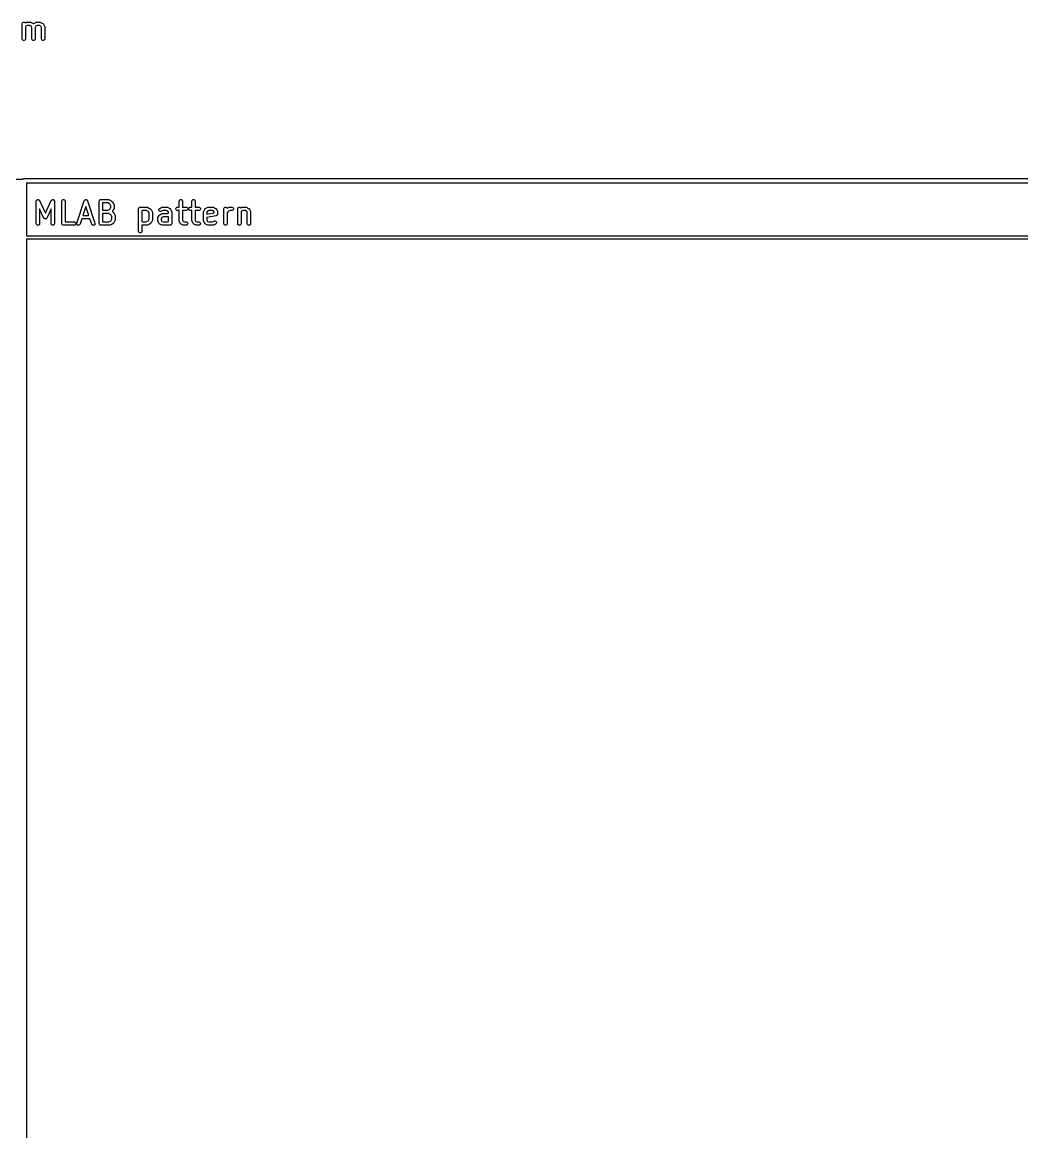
# Model space of a CAD drawing. Extents: x -1.87 to 5.38, y -0.7 to 4.07.
# Drawn here: x -0.004 to 1.754, y 1.706 to 3.659 of the extents above; entities that cross this region are included whole.
import ezdxf

# ---------------------------------------------------------------- set-up
doc = ezdxf.new("R2010")
doc.units = 0
doc.header["$MEASUREMENT"] = 0
doc.layers.add('BLACK', color=7, linetype='CONTINUOUS')

msp = doc.modelspace()

# ---------------------------------------------------------------- linework, layer by layer
at = {"layer": 'BLACK', "linetype": 'CONTINUOUS'}
for p, q in [((-0.0039, 3.6568), (-0.0034, 3.6578)), ((-0.0039, 3.6562), (-0.0039, 3.6568)), ((-0.0039, 3.6299), (-0.0039, 3.6562)), ((-0.0034, 3.6578), (-0.0026, 3.6586)), ((-0.0026, 3.6586), (-0.0015, 3.6591)), ((-0.0015, 3.6591), (-0.0004, 3.6591)), ((-0.0004, 3.6591), (0.0007, 3.6586)), ((0.0007, 3.6586), (0.0014, 3.6579)), ((0.0014, 3.6579), (0.0033, 3.6588)), ((0.0053, 3.6532), (0.0027, 3.6519)), ((0.0033, 3.6588), (0.0039, 3.659)), ((0.0039, 3.659), (0.004, 3.659)), ((0.004, 3.659), (0.0041, 3.6591)), ((0.0041, 3.6591), (0.0047, 3.6591)), ((0.0047, 3.6591), (0.0103, 3.6591)), ((0.0096, 3.6532), (0.0053, 3.6532)), ((0.0118, 3.6521), (0.0096, 3.6532)), ((0.0103, 3.6591), (0.0109, 3.6591)), ((0.0109, 3.6591), (0.0109, 3.659)), ((0.0109, 3.659), (0.0111, 3.659)), ((0.0111, 3.659), (0.0116, 3.6588)), ((0.0116, 3.6588), (0.0153, 3.6569)), ((0.0129, 3.6499), (0.0118, 3.6521)), ((0.0153, 3.6569), (0.0154, 3.6569)), ((0.0154, 3.6569), (0.0155, 3.6569)), ((0.0155, 3.6569), (0.0155, 3.6568)), ((0.0155, 3.6568), (0.0158, 3.6566)), ((0.0158, 3.6566), (0.0159, 3.6566)), ((0.0159, 3.6566), (0.016, 3.6566)), ((0.016, 3.6566), (0.0163, 3.6568)), ((0.0163, 3.6568), (0.0163, 3.6569)), ((0.0163, 3.6569), (0.0164, 3.6569)), ((0.0164, 3.6569), (0.0165, 3.6569)), ((0.0165, 3.6569), (0.0202, 3.6588)), ((0.02, 3.6521), (0.0189, 3.6499)), ((0.0222, 3.6532), (0.02, 3.6521)), ((0.0202, 3.6588), (0.0207, 3.659)), ((0.0207, 3.659), (0.0209, 3.659)), ((0.0209, 3.659), (0.0209, 3.6591)), ((0.0209, 3.6591), (0.0215, 3.6591)), ((0.0215, 3.6591), (0.0271, 3.6591)), ((0.0265, 3.6532), (0.0222, 3.6532)), ((0.0287, 3.6521), (0.0265, 3.6532)), ((0.0271, 3.6591), (0.0277, 3.6591)), ((0.0277, 3.6591), (0.0278, 3.659)), ((0.0278, 3.659), (0.0279, 3.659)), ((0.0279, 3.659), (0.0285, 3.6588)), ((0.0285, 3.6588), (0.0322, 3.6569)), ((0.0298, 3.6499), (0.0287, 3.6521)), ((0.0322, 3.6569), (0.0323, 3.6569)), ((0.0323, 3.6569), (0.0324, 3.6569)), ((0.0324, 3.6569), (0.0324, 3.6568)), ((0.0324, 3.6568), (0.0327, 3.6566)), ((0.0327, 3.6566), (0.033, 3.6564)), ((0.033, 3.6564), (0.0332, 3.6561)), ((0.0332, 3.6561), (0.0334, 3.6558)), ((0.0334, 3.6558), (0.0335, 3.6558)), ((0.0335, 3.6558), (0.0335, 3.6557)), ((0.0335, 3.6557), (0.0335, 3.6556)), ((0.0335, 3.6556), (0.0354, 3.6519)), ((0.0027, 3.6519), (0.002, 3.6512)), ((0.002, 3.6512), (0.002, 3.6299)), ((0.0129, 3.6299), (0.0129, 3.6499)), ((0.0189, 3.6499), (0.0189, 3.6299)), ((0.0298, 3.6299), (0.0298, 3.6499)), ((0.0354, 3.6519), (0.0356, 3.6513)), ((0.0356, 3.6513), (0.0356, 3.6512)), ((0.0356, 3.6512), (0.0357, 3.6511)), ((0.0357, 3.6511), (0.0357, 3.6506)), ((0.0357, 3.6506), (0.0357, 3.6299)), ((-0.0039, 3.6294), (-0.0039, 3.6299)), ((-0.0034, 3.6283), (-0.0039, 3.6294)), ((-0.0026, 3.6275), (-0.0034, 3.6283)), ((-0.0015, 3.627), (-0.0026, 3.6275)), ((-0.0004, 3.627), (-0.0015, 3.627)), ((0.0007, 3.6275), (-0.0004, 3.627)), ((0.0015, 3.6283), (0.0007, 3.6275)), ((0.0019, 3.6294), (0.0015, 3.6283)), ((0.002, 3.6299), (0.0019, 3.6294)), ((0.013, 3.6294), (0.0129, 3.6299)), ((0.0134, 3.6283), (0.013, 3.6294)), ((0.0143, 3.6275), (0.0134, 3.6283)), ((0.0153, 3.627), (0.0143, 3.6275)), ((0.0165, 3.627), (0.0153, 3.627)), ((0.0175, 3.6275), (0.0165, 3.627)), ((0.0184, 3.6283), (0.0175, 3.6275)), ((0.0188, 3.6294), (0.0184, 3.6283)), ((0.0189, 3.6299), (0.0188, 3.6294)), ((0.0299, 3.6294), (0.0298, 3.6299)), ((0.0303, 3.6283), (0.0299, 3.6294)), ((0.0311, 3.6275), (0.0303, 3.6283)), ((0.0322, 3.627), (0.0311, 3.6275)), ((0.0333, 3.627), (0.0322, 3.627)), ((0.0344, 3.6275), (0.0333, 3.627)), ((0.0352, 3.6283), (0.0344, 3.6275)), ((0.0357, 3.6294), (0.0352, 3.6283)), ((0.0357, 3.6299), (0.0357, 3.6294)), ((-0.3774, 3.3829), (-0.0025, 3.3829)), ((-0.0025, 3.3829), (-0.0022, 3.3832)), ((-0.0022, 3.3832), (-0.0008, 3.3838)), ((-0.0008, 3.3838), (0, 3.3839)), ((0, 3.3839), (5.3603, 3.3839)), ((0.0039, 3.376), (0.0039, 3.2829)), ((5.3564, 3.376), (0.0039, 3.376)), ((0.0208, 3.3445), (0.021, 3.345)), ((0.0208, 3.3444), (0.0208, 3.3445)), ((0.0208, 3.3443), (0.0208, 3.3444)), ((0.0208, 3.3444), (0.0208, 3.3444)), ((0.0208, 3.3439), (0.0208, 3.3443)), ((0.0208, 3.3045), (0.0208, 3.3439)), ((0.021, 3.345), (0.0212, 3.3454)), ((0.0212, 3.3454), (0.0213, 3.3455)), ((0.0213, 3.3455), (0.0216, 3.3459)), ((0.0213, 3.3455), (0.0213, 3.3455)), ((0.0216, 3.3459), (0.022, 3.3463)), ((0.022, 3.3463), (0.0221, 3.3464)), ((0.022, 3.3463), (0.022, 3.3463)), ((0.0221, 3.3464), (0.0226, 3.3466)), ((0.0226, 3.3466), (0.023, 3.3468)), ((0.023, 3.3468), (0.0231, 3.3468)), ((0.0231, 3.3468), (0.0232, 3.3468)), ((0.0232, 3.3468), (0.0237, 3.3468)), ((0.0237, 3.3468), (0.0242, 3.3468)), ((0.0242, 3.3468), (0.0242, 3.3468)), ((0.0242, 3.3468), (0.0243, 3.3468)), ((0.0243, 3.3468), (0.0248, 3.3466)), ((0.0248, 3.3466), (0.0253, 3.3464)), ((0.0253, 3.3464), (0.0253, 3.3464)), ((0.0253, 3.3464), (0.0254, 3.3464)), ((0.0254, 3.3464), (0.0257, 3.346)), ((0.0257, 3.346), (0.0261, 3.3457)), ((0.0261, 3.3457), (0.0262, 3.3456)), ((0.0262, 3.3456), (0.0262, 3.3455)), ((0.0262, 3.3455), (0.0262, 3.3455)), ((0.0262, 3.3455), (0.0264, 3.3452)), ((0.0264, 3.3452), (0.0369, 3.3228)), ((0.0369, 3.3228), (0.0473, 3.3452)), ((0.0473, 3.3452), (0.0475, 3.3455)), ((0.0475, 3.3455), (0.0476, 3.3456)), ((0.0475, 3.3455), (0.0475, 3.3455)), ((0.0476, 3.3457), (0.048, 3.346)), ((0.0476, 3.3456), (0.0476, 3.3457)), ((0.048, 3.346), (0.0483, 3.3464)), ((0.0483, 3.3464), (0.0484, 3.3464)), ((0.0484, 3.3464), (0.0489, 3.3466)), ((0.0484, 3.3464), (0.0484, 3.3464)), ((0.0489, 3.3466), (0.0494, 3.3468)), ((0.0494, 3.3468), (0.0495, 3.3468)), ((0.0495, 3.3468), (0.0495, 3.3468)), ((0.0495, 3.3468), (0.05, 3.3468)), ((0.05, 3.3468), (0.0506, 3.3468)), ((0.0506, 3.3468), (0.0506, 3.3468)), ((0.0506, 3.3468), (0.0507, 3.3468)), ((0.0507, 3.3468), (0.0511, 3.3466)), ((0.0511, 3.3466), (0.0516, 3.3464)), ((0.0516, 3.3464), (0.0517, 3.3463)), ((0.0517, 3.3463), (0.0517, 3.3463)), ((0.0517, 3.3463), (0.0521, 3.3459)), ((0.0521, 3.3459), (0.0524, 3.3455)), ((0.0524, 3.3455), (0.0525, 3.3455)), ((0.0525, 3.3455), (0.0525, 3.3454)), ((0.0525, 3.3454), (0.0527, 3.345)), ((0.0527, 3.345), (0.0529, 3.3445)), ((0.0529, 3.3445), (0.0529, 3.3444)), ((0.0529, 3.3444), (0.0529, 3.3444)), ((0.0529, 3.3444), (0.0529, 3.3443)), ((0.0529, 3.3443), (0.0529, 3.3439)), ((0.0529, 3.3439), (0.0529, 3.3045)), ((0.0658, 3.3445), (0.0663, 3.3455)), ((0.0658, 3.3439), (0.0658, 3.3445)), ((0.0658, 3.3045), (0.0658, 3.3439)), ((0.0663, 3.3455), (0.0671, 3.3464)), ((0.0671, 3.3464), (0.0681, 3.3468)), ((0.0681, 3.3468), (0.0693, 3.3468)), ((0.0693, 3.3468), (0.0704, 3.3464)), ((0.0704, 3.3464), (0.0712, 3.3455)), ((0.0712, 3.3455), (0.0716, 3.3445)), ((0.0716, 3.3445), (0.0717, 3.3439)), ((0.0717, 3.3439), (0.0717, 3.3075)), ((0.0922, 3.3055), (0.1053, 3.3448)), ((0.1053, 3.3448), (0.1055, 3.3454)), ((0.1055, 3.3454), (0.1057, 3.3455)), ((0.1057, 3.3455), (0.1058, 3.3457)), ((0.1058, 3.3457), (0.106, 3.346)), ((0.106, 3.346), (0.1063, 3.3462)), ((0.1063, 3.3462), (0.1065, 3.3463)), ((0.1065, 3.3463), (0.1066, 3.3465)), ((0.1066, 3.3465), (0.107, 3.3466)), ((0.107, 3.3466), (0.1073, 3.3468)), ((0.1073, 3.3468), (0.1075, 3.3468)), ((0.1075, 3.3468), (0.1077, 3.3468)), ((0.1077, 3.3468), (0.1081, 3.3468)), ((0.1081, 3.3468), (0.1085, 3.3468)), ((0.1085, 3.3468), (0.1087, 3.3468)), ((0.1087, 3.3468), (0.1089, 3.3468)), ((0.1089, 3.3468), (0.1092, 3.3466)), ((0.1092, 3.3466), (0.1096, 3.3465)), ((0.1096, 3.3465), (0.1097, 3.3463)), ((0.1097, 3.3463), (0.1099, 3.3462)), ((0.1099, 3.3462), (0.1101, 3.346)), ((0.1101, 3.346), (0.1104, 3.3457)), ((0.1104, 3.3457), (0.1105, 3.3455)), ((0.1105, 3.3455), (0.1107, 3.3454)), ((0.1107, 3.3454), (0.1109, 3.3448)), ((0.1109, 3.3448), (0.124, 3.3055)), ((0.1314, 3.3445), (0.1319, 3.3455)), ((0.1314, 3.3439), (0.1314, 3.3445)), ((0.1314, 3.3045), (0.1314, 3.3439)), ((0.1319, 3.3455), (0.1327, 3.3464)), ((0.1327, 3.3464), (0.1338, 3.3468)), ((0.1338, 3.3468), (0.1343, 3.3469)), ((0.1343, 3.3469), (0.1475, 3.3469)), ((0.1468, 3.341), (0.1373, 3.341)), ((0.1373, 3.341), (0.1373, 3.3281)), ((0.1495, 3.3396), (0.1468, 3.341)), ((0.1475, 3.3469), (0.148, 3.3468)), ((0.148, 3.3468), (0.1481, 3.3468)), ((0.1481, 3.3468), (0.1482, 3.3468)), ((0.1482, 3.3468), (0.1488, 3.3465)), ((0.1488, 3.3465), (0.1525, 3.3447)), ((0.1507, 3.3384), (0.1495, 3.3396)), ((0.1525, 3.3447), (0.1528, 3.3445)), ((0.1528, 3.3445), (0.1529, 3.3445)), ((0.1529, 3.3445), (0.1529, 3.3444)), ((0.1529, 3.3444), (0.153, 3.3444)), ((0.153, 3.3444), (0.1531, 3.3443)), ((0.1531, 3.3443), (0.1533, 3.3441)), ((0.1533, 3.3441), (0.1552, 3.3422)), ((0.1552, 3.3422), (0.1554, 3.342)), ((0.1554, 3.342), (0.1554, 3.342)), ((0.1554, 3.342), (0.1555, 3.3419)), ((0.1555, 3.3419), (0.1555, 3.3418)), ((0.1555, 3.3418), (0.1556, 3.3417)), ((0.1556, 3.3417), (0.1557, 3.3415)), ((0.1557, 3.3415), (0.1576, 3.3377)), ((0.272, 3.3439), (0.2721, 3.3445)), ((0.272, 3.3337), (0.272, 3.3439)), ((0.2721, 3.3445), (0.2725, 3.3455)), ((0.2725, 3.3455), (0.2733, 3.3464)), ((0.2733, 3.3464), (0.2744, 3.3468)), ((0.2744, 3.3468), (0.2755, 3.3468)), ((0.2755, 3.3468), (0.2766, 3.3464)), ((0.2766, 3.3464), (0.2774, 3.3455)), ((0.2774, 3.3455), (0.2778, 3.3445)), ((0.2778, 3.3445), (0.2779, 3.3439)), ((0.2779, 3.3439), (0.2779, 3.3337)), ((0.2945, 3.3439), (0.2946, 3.3445)), ((0.2945, 3.3337), (0.2945, 3.3439)), ((0.2946, 3.3445), (0.295, 3.3455)), ((0.295, 3.3455), (0.2958, 3.3464)), ((0.2958, 3.3464), (0.2969, 3.3468)), ((0.2969, 3.3468), (0.298, 3.3468)), ((0.298, 3.3468), (0.2991, 3.3464)), ((0.2991, 3.3464), (0.2999, 3.3455)), ((0.2999, 3.3455), (0.3003, 3.3445)), ((0.3003, 3.3445), (0.3004, 3.3439)), ((0.3004, 3.3439), (0.3004, 3.3337)), ((0.0342, 3.3145), (0.0267, 3.3306)), ((0.0267, 3.3306), (0.0267, 3.3045)), ((0.047, 3.3306), (0.0395, 3.3145)), ((0.047, 3.3045), (0.047, 3.3306)), ((0.1081, 3.3346), (0.1028, 3.3187)), ((0.1134, 3.3187), (0.1081, 3.3346)), ((0.1373, 3.3281), (0.1468, 3.3281)), ((0.147, 3.3222), (0.1373, 3.3222)), ((0.1373, 3.3222), (0.1373, 3.3075)), ((0.1468, 3.3281), (0.1495, 3.3295)), ((0.1515, 3.3207), (0.147, 3.3222)), ((0.1495, 3.3295), (0.1507, 3.3307)), ((0.152, 3.3357), (0.1507, 3.3384)), ((0.1507, 3.3307), (0.152, 3.3334)), ((0.1525, 3.3197), (0.1515, 3.3207)), ((0.152, 3.3334), (0.152, 3.3357)), ((0.1552, 3.3268), (0.1543, 3.326)), ((0.1543, 3.326), (0.1546, 3.3258)), ((0.1546, 3.3258), (0.1546, 3.3258)), ((0.1546, 3.3258), (0.1547, 3.3257)), ((0.1547, 3.3257), (0.1552, 3.3254)), ((0.1554, 3.327), (0.1552, 3.3268)), ((0.1552, 3.3254), (0.1571, 3.3235)), ((0.1555, 3.3272), (0.1554, 3.3271)), ((0.1554, 3.3271), (0.1554, 3.327)), ((0.1556, 3.3273), (0.1555, 3.3273)), ((0.1555, 3.3273), (0.1555, 3.3272)), ((0.1557, 3.3276), (0.1556, 3.3273)), ((0.1576, 3.3313), (0.1557, 3.3276)), ((0.1571, 3.3235), (0.1572, 3.3233)), ((0.1572, 3.3233), (0.1573, 3.3232)), ((0.1573, 3.3232), (0.1574, 3.3231)), ((0.1574, 3.3231), (0.1574, 3.323)), ((0.1574, 3.323), (0.1574, 3.323)), ((0.1574, 3.323), (0.1576, 3.3227)), ((0.1576, 3.3377), (0.1578, 3.3372)), ((0.1578, 3.3319), (0.1576, 3.3313)), ((0.1576, 3.3227), (0.1595, 3.319)), ((0.1578, 3.3372), (0.1578, 3.3371)), ((0.1578, 3.3371), (0.1579, 3.337)), ((0.1579, 3.3321), (0.1578, 3.332)), ((0.1578, 3.332), (0.1578, 3.3319)), ((0.1579, 3.337), (0.1579, 3.3364)), ((0.1579, 3.3364), (0.1579, 3.3327)), ((0.1579, 3.3327), (0.1579, 3.3321)), ((0.2008, 3.3314), (0.2013, 3.3324)), ((0.2008, 3.3308), (0.2008, 3.3314)), ((0.2008, 3.2914), (0.2008, 3.3308)), ((0.2013, 3.3324), (0.2021, 3.3332)), ((0.2021, 3.3332), (0.2031, 3.3337)), ((0.2031, 3.3337), (0.2043, 3.3337)), ((0.2043, 3.3337), (0.2053, 3.3332)), ((0.2053, 3.3332), (0.2055, 3.3331)), ((0.2055, 3.3331), (0.2061, 3.3334)), ((0.2061, 3.3334), (0.2067, 3.3336)), ((0.2067, 3.3336), (0.2068, 3.3336)), ((0.2082, 3.3278), (0.2067, 3.3271)), ((0.2067, 3.3271), (0.2067, 3.3082)), ((0.2068, 3.3336), (0.2069, 3.3337)), ((0.2069, 3.3337), (0.2075, 3.3337)), ((0.2075, 3.3337), (0.215, 3.3337)), ((0.2143, 3.3278), (0.2082, 3.3278)), ((0.217, 3.3265), (0.2143, 3.3278)), ((0.215, 3.3337), (0.2155, 3.3337)), ((0.2155, 3.3337), (0.2156, 3.3336)), ((0.2156, 3.3336), (0.2157, 3.3336)), ((0.2157, 3.3336), (0.2163, 3.3334)), ((0.2163, 3.3334), (0.22, 3.3315)), ((0.2182, 3.3253), (0.217, 3.3265)), ((0.2195, 3.3226), (0.2182, 3.3253)), ((0.2195, 3.3127), (0.2195, 3.3226)), ((0.22, 3.3315), (0.2203, 3.3314)), ((0.2203, 3.3314), (0.2203, 3.3314)), ((0.2203, 3.3314), (0.2204, 3.3313)), ((0.2204, 3.3313), (0.2205, 3.3312)), ((0.2205, 3.3312), (0.2206, 3.3312)), ((0.2206, 3.3312), (0.2208, 3.331)), ((0.2208, 3.331), (0.2227, 3.3291)), ((0.2227, 3.3291), (0.2229, 3.3289)), ((0.2229, 3.3289), (0.2229, 3.3288)), ((0.2229, 3.3288), (0.223, 3.3288)), ((0.223, 3.3288), (0.223, 3.3287)), ((0.223, 3.3287), (0.2231, 3.3286)), ((0.2231, 3.3286), (0.2232, 3.3284)), ((0.2232, 3.3284), (0.2251, 3.3246)), ((0.2251, 3.3246), (0.2253, 3.3241)), ((0.2253, 3.3241), (0.2253, 3.324)), ((0.2253, 3.324), (0.2254, 3.3239)), ((0.2254, 3.3239), (0.2254, 3.3233)), ((0.2254, 3.3233), (0.2254, 3.312)), ((0.2364, 3.3293), (0.2368, 3.3304)), ((0.2365, 3.3281), (0.2364, 3.3293)), ((0.237, 3.3271), (0.2365, 3.3281)), ((0.2368, 3.3304), (0.2375, 3.3312)), ((0.2379, 3.3263), (0.237, 3.3271)), ((0.2373, 3.3197), (0.2375, 3.32)), ((0.2375, 3.3312), (0.238, 3.3315)), ((0.2375, 3.32), (0.2378, 3.3202)), ((0.2378, 3.3202), (0.2379, 3.3202)), ((0.239, 3.326), (0.2379, 3.3263)), ((0.2379, 3.3202), (0.238, 3.3203)), ((0.2379, 3.3202), (0.2379, 3.3202)), ((0.238, 3.3315), (0.2418, 3.3334)), ((0.238, 3.3203), (0.2418, 3.3222)), ((0.2401, 3.3261), (0.239, 3.326)), ((0.2407, 3.3263), (0.2401, 3.3261)), ((0.2438, 3.3278), (0.2407, 3.3263)), ((0.2418, 3.3334), (0.2423, 3.3336)), ((0.2418, 3.3222), (0.2423, 3.3224)), ((0.2423, 3.3336), (0.2424, 3.3336)), ((0.2423, 3.3224), (0.2424, 3.3224)), ((0.2424, 3.3336), (0.2425, 3.3337)), ((0.2424, 3.3224), (0.2425, 3.3224)), ((0.2425, 3.3337), (0.2431, 3.3337)), ((0.2425, 3.3224), (0.2431, 3.3225)), ((0.2431, 3.3337), (0.2506, 3.3337)), ((0.2431, 3.3225), (0.2518, 3.3225)), ((0.2499, 3.3278), (0.2438, 3.3278)), ((0.2521, 3.3267), (0.2499, 3.3278)), ((0.2506, 3.3337), (0.2512, 3.3337)), ((0.2512, 3.3337), (0.2513, 3.3336)), ((0.2513, 3.3336), (0.2514, 3.3336)), ((0.2514, 3.3336), (0.2519, 3.3334)), ((0.2518, 3.3225), (0.2532, 3.3232)), ((0.2519, 3.3334), (0.2556, 3.3315)), ((0.2532, 3.3245), (0.2521, 3.3267)), ((0.2532, 3.3232), (0.2532, 3.3245)), ((0.2556, 3.3315), (0.2557, 3.3315)), ((0.2557, 3.3315), (0.2558, 3.3315)), ((0.2558, 3.3315), (0.2558, 3.3314)), ((0.2558, 3.3314), (0.2561, 3.3312)), ((0.2561, 3.3312), (0.2564, 3.331)), ((0.2564, 3.331), (0.2567, 3.3307)), ((0.2567, 3.3307), (0.2568, 3.3304)), ((0.2568, 3.3304), (0.2569, 3.3304)), ((0.2569, 3.3304), (0.2569, 3.3303)), ((0.2569, 3.3303), (0.257, 3.3302)), ((0.257, 3.3302), (0.2588, 3.3265)), ((0.2588, 3.3265), (0.2591, 3.3259)), ((0.2591, 3.3259), (0.2591, 3.3258)), ((0.2591, 3.3258), (0.2591, 3.3257)), ((0.2591, 3.3257), (0.2592, 3.3252)), ((0.2592, 3.3252), (0.2592, 3.3045)), ((0.2664, 3.3314), (0.2669, 3.3324)), ((0.2664, 3.3302), (0.2664, 3.3314)), ((0.2669, 3.3291), (0.2664, 3.3302)), ((0.2669, 3.3324), (0.2677, 3.3332)), ((0.2677, 3.3283), (0.2669, 3.3291)), ((0.2677, 3.3332), (0.2687, 3.3337)), ((0.2687, 3.3279), (0.2677, 3.3283)), ((0.2687, 3.3337), (0.2693, 3.3337)), ((0.2693, 3.3278), (0.2687, 3.3279)), ((0.2693, 3.3337), (0.272, 3.3337)), ((0.272, 3.3278), (0.2693, 3.3278)), ((0.272, 3.3102), (0.272, 3.3278)), ((0.2779, 3.3337), (0.2843, 3.3337)), ((0.2843, 3.3278), (0.2779, 3.3278)), ((0.2779, 3.3278), (0.2779, 3.3109)), ((0.2843, 3.3337), (0.2849, 3.3337)), ((0.2849, 3.3279), (0.2843, 3.3278)), ((0.2849, 3.3337), (0.286, 3.3332)), ((0.286, 3.3283), (0.2849, 3.3279)), ((0.286, 3.3332), (0.2868, 3.3324)), ((0.2868, 3.3291), (0.286, 3.3283)), ((0.2868, 3.3324), (0.2872, 3.3314)), ((0.2872, 3.3302), (0.2868, 3.3291)), ((0.2872, 3.3314), (0.2872, 3.3302)), ((0.2889, 3.3314), (0.2894, 3.3324)), ((0.2889, 3.3302), (0.2889, 3.3314)), ((0.2894, 3.3291), (0.2889, 3.3302)), ((0.2894, 3.3324), (0.2902, 3.3332)), ((0.2902, 3.3283), (0.2894, 3.3291)), ((0.2902, 3.3332), (0.2912, 3.3337)), ((0.2912, 3.3279), (0.2902, 3.3283)), ((0.2912, 3.3337), (0.2918, 3.3337)), ((0.2918, 3.3278), (0.2912, 3.3279)), ((0.2918, 3.3337), (0.2945, 3.3337)), ((0.2945, 3.3278), (0.2918, 3.3278)), ((0.2945, 3.3102), (0.2945, 3.3278)), ((0.3004, 3.3337), (0.3068, 3.3337)), ((0.3068, 3.3278), (0.3004, 3.3278)), ((0.3004, 3.3278), (0.3004, 3.3109)), ((0.3068, 3.3337), (0.3074, 3.3337)), ((0.3074, 3.3279), (0.3068, 3.3278)), ((0.3074, 3.3337), (0.3085, 3.3332)), ((0.3085, 3.3283), (0.3074, 3.3279)), ((0.3085, 3.3332), (0.3093, 3.3324)), ((0.3093, 3.3291), (0.3085, 3.3283)), ((0.3093, 3.3324), (0.3097, 3.3314)), ((0.3097, 3.3302), (0.3093, 3.3291)), ((0.3097, 3.3314), (0.3097, 3.3302)), ((0.3151, 3.3252), (0.3152, 3.3257)), ((0.3151, 3.3102), (0.3151, 3.3252)), ((0.3152, 3.3259), (0.3154, 3.3265)), ((0.3152, 3.3258), (0.3152, 3.3259)), ((0.3152, 3.3257), (0.3152, 3.3258)), ((0.3154, 3.3265), (0.3173, 3.3302)), ((0.3173, 3.3302), (0.3174, 3.3303)), ((0.3174, 3.3304), (0.3176, 3.3307)), ((0.3174, 3.3303), (0.3174, 3.3304)), ((0.3174, 3.3304), (0.3174, 3.3304)), ((0.3176, 3.3307), (0.3179, 3.331)), ((0.3179, 3.331), (0.3181, 3.3312)), ((0.3181, 3.3312), (0.3184, 3.3314)), ((0.3184, 3.3314), (0.3185, 3.3315)), ((0.3185, 3.3315), (0.3185, 3.3315)), ((0.3185, 3.3315), (0.3186, 3.3315)), ((0.3186, 3.3315), (0.3224, 3.3334)), ((0.3221, 3.3267), (0.321, 3.3245)), ((0.321, 3.3245), (0.321, 3.3213)), ((0.321, 3.3213), (0.3339, 3.3238)), ((0.3244, 3.3278), (0.3221, 3.3267)), ((0.3224, 3.3334), (0.3229, 3.3336)), ((0.3229, 3.3336), (0.323, 3.3336)), ((0.323, 3.3336), (0.3231, 3.3337)), ((0.3231, 3.3337), (0.3237, 3.3337)), ((0.3237, 3.3337), (0.3312, 3.3337)), ((0.3305, 3.3278), (0.3244, 3.3278)), ((0.3327, 3.3267), (0.3305, 3.3278)), ((0.3312, 3.3337), (0.3318, 3.3337)), ((0.3318, 3.3337), (0.3319, 3.3336)), ((0.3319, 3.3336), (0.332, 3.3336)), ((0.332, 3.3336), (0.3325, 3.3334)), ((0.3325, 3.3334), (0.3363, 3.3315)), ((0.3339, 3.3245), (0.3327, 3.3267)), ((0.3339, 3.3238), (0.3339, 3.3245)), ((0.3363, 3.3315), (0.3364, 3.3315)), ((0.3364, 3.3315), (0.3364, 3.3315)), ((0.3364, 3.3315), (0.3365, 3.3314)), ((0.3365, 3.3314), (0.3368, 3.3312)), ((0.3368, 3.3312), (0.337, 3.331)), ((0.337, 3.331), (0.3373, 3.3307)), ((0.3373, 3.3307), (0.3375, 3.3304)), ((0.3375, 3.3304), (0.3375, 3.3304)), ((0.3375, 3.3304), (0.3375, 3.3303)), ((0.3375, 3.3303), (0.3376, 3.3302)), ((0.3376, 3.3302), (0.3395, 3.3265)), ((0.3394, 3.32), (0.3393, 3.3198)), ((0.3395, 3.3203), (0.3394, 3.32)), ((0.3395, 3.3265), (0.3397, 3.3259)), ((0.3396, 3.3206), (0.3395, 3.3203)), ((0.3397, 3.3208), (0.3396, 3.3206)), ((0.3397, 3.3259), (0.3397, 3.3258)), ((0.3397, 3.3258), (0.3397, 3.3257)), ((0.3397, 3.3257), (0.3398, 3.3252)), ((0.3398, 3.3214), (0.3397, 3.3208)), ((0.3398, 3.3252), (0.3398, 3.3214)), ((0.3507, 3.3308), (0.3508, 3.3314)), ((0.3507, 3.3045), (0.3507, 3.3308)), ((0.3508, 3.3314), (0.3512, 3.3324)), ((0.3512, 3.3324), (0.352, 3.3332)), ((0.352, 3.3332), (0.3531, 3.3337)), ((0.3531, 3.3337), (0.3543, 3.3337)), ((0.3543, 3.3337), (0.3553, 3.3332)), ((0.3553, 3.3332), (0.3561, 3.3324)), ((0.3561, 3.3324), (0.3564, 3.3317)), ((0.3564, 3.3317), (0.3599, 3.3334)), ((0.358, 3.3253), (0.3566, 3.3226)), ((0.3566, 3.3226), (0.3566, 3.3045)), ((0.3592, 3.3265), (0.358, 3.3253)), ((0.3619, 3.3278), (0.3592, 3.3265)), ((0.3599, 3.3334), (0.3604, 3.3336)), ((0.3604, 3.3336), (0.3605, 3.3336)), ((0.3605, 3.3336), (0.3606, 3.3337)), ((0.3606, 3.3337), (0.3612, 3.3337)), ((0.3612, 3.3337), (0.3649, 3.3337)), ((0.3649, 3.3278), (0.3619, 3.3278)), ((0.3649, 3.3337), (0.3655, 3.3337)), ((0.3655, 3.3279), (0.3649, 3.3278)), ((0.3655, 3.3337), (0.3666, 3.3332)), ((0.3666, 3.3283), (0.3655, 3.3279)), ((0.3666, 3.3332), (0.3674, 3.3324)), ((0.3674, 3.3291), (0.3666, 3.3283)), ((0.3674, 3.3324), (0.3678, 3.3314)), ((0.3678, 3.3302), (0.3674, 3.3291)), ((0.3678, 3.3314), (0.3678, 3.3302)), ((0.3751, 3.3308), (0.3752, 3.3314)), ((0.3751, 3.3045), (0.3751, 3.3308)), ((0.3752, 3.3314), (0.3756, 3.3324)), ((0.3756, 3.3324), (0.3764, 3.3332)), ((0.3764, 3.3332), (0.3775, 3.3337)), ((0.3775, 3.3337), (0.3786, 3.3337)), ((0.3786, 3.3337), (0.3797, 3.3332)), ((0.3797, 3.3332), (0.3805, 3.3325)), ((0.3805, 3.3325), (0.3824, 3.3334)), ((0.3817, 3.3265), (0.381, 3.3258)), ((0.381, 3.3258), (0.381, 3.3045)), ((0.3844, 3.3278), (0.3817, 3.3265)), ((0.3824, 3.3334), (0.3829, 3.3336)), ((0.3829, 3.3336), (0.383, 3.3336)), ((0.383, 3.3336), (0.3831, 3.3337)), ((0.3831, 3.3337), (0.3837, 3.3337)), ((0.3837, 3.3337), (0.3893, 3.3337)), ((0.3886, 3.3278), (0.3844, 3.3278)), ((0.3909, 3.3267), (0.3886, 3.3278)), ((0.3893, 3.3337), (0.3899, 3.3337)), ((0.3899, 3.3337), (0.39, 3.3336)), ((0.39, 3.3336), (0.3901, 3.3336)), ((0.3901, 3.3336), (0.3906, 3.3334)), ((0.3906, 3.3334), (0.3944, 3.3315)), ((0.392, 3.3245), (0.3909, 3.3267)), ((0.392, 3.3045), (0.392, 3.3245)), ((0.3944, 3.3315), (0.3945, 3.3315)), ((0.3945, 3.3315), (0.3945, 3.3315)), ((0.3945, 3.3315), (0.3946, 3.3314)), ((0.3946, 3.3314), (0.3949, 3.3312)), ((0.3949, 3.3312), (0.3951, 3.331)), ((0.3951, 3.331), (0.3954, 3.3307)), ((0.3954, 3.3307), (0.3956, 3.3304)), ((0.3956, 3.3304), (0.3956, 3.3304)), ((0.3956, 3.3304), (0.3956, 3.3303)), ((0.3956, 3.3303), (0.3957, 3.3302)), ((0.3957, 3.3302), (0.3976, 3.3265)), ((0.3976, 3.3265), (0.3978, 3.3259)), ((0.3978, 3.3259), (0.3978, 3.3258)), ((0.3978, 3.3258), (0.3978, 3.3257)), ((0.3978, 3.3257), (0.3979, 3.3252)), ((0.3979, 3.3252), (0.3979, 3.3045)), ((0.0208, 3.304), (0.0208, 3.3045)), ((0.0213, 3.3029), (0.0208, 3.304)), ((0.0221, 3.3021), (0.0213, 3.3029)), ((0.0232, 3.3016), (0.0221, 3.3021)), ((0.0243, 3.3016), (0.0232, 3.3016)), ((0.0254, 3.3021), (0.0243, 3.3016)), ((0.0262, 3.3029), (0.0254, 3.3021)), ((0.0266, 3.304), (0.0262, 3.3029)), ((0.0267, 3.3045), (0.0266, 3.304)), ((0.0343, 3.3143), (0.0342, 3.3145)), ((0.0344, 3.3142), (0.0343, 3.3143)), ((0.0343, 3.3143), (0.0343, 3.3143)), ((0.0345, 3.314), (0.0344, 3.3142)), ((0.0348, 3.3137), (0.0345, 3.314)), ((0.0351, 3.3134), (0.0348, 3.3137)), ((0.0352, 3.3133), (0.0351, 3.3134)), ((0.0353, 3.3133), (0.0352, 3.3133)), ((0.0357, 3.3131), (0.0353, 3.3133)), ((0.0362, 3.3129), (0.0357, 3.3131)), ((0.0363, 3.3129), (0.0362, 3.3129)), ((0.0364, 3.3129), (0.0363, 3.3129)), ((0.0369, 3.3129), (0.0364, 3.3129)), ((0.0373, 3.3129), (0.0369, 3.3129)), ((0.0374, 3.3129), (0.0373, 3.3129)), ((0.0376, 3.3129), (0.0374, 3.3129)), ((0.038, 3.3131), (0.0376, 3.3129)), ((0.0384, 3.3133), (0.038, 3.3131)), ((0.0385, 3.3133), (0.0384, 3.3133)), ((0.0386, 3.3134), (0.0385, 3.3133)), ((0.0389, 3.3137), (0.0386, 3.3134)), ((0.0392, 3.314), (0.0389, 3.3137)), ((0.0393, 3.3142), (0.0392, 3.314)), ((0.0394, 3.3143), (0.0393, 3.3142)), ((0.0395, 3.3145), (0.0394, 3.3143)), ((0.0394, 3.3143), (0.0394, 3.3143)), ((0.0471, 3.304), (0.047, 3.3045)), ((0.0475, 3.3029), (0.0471, 3.304)), ((0.0483, 3.3021), (0.0475, 3.3029)), ((0.0494, 3.3016), (0.0483, 3.3021)), ((0.0506, 3.3016), (0.0494, 3.3016)), ((0.0516, 3.3021), (0.0506, 3.3016)), ((0.0524, 3.3029), (0.0516, 3.3021)), ((0.0529, 3.304), (0.0524, 3.3029)), ((0.0529, 3.3045), (0.0529, 3.304)), ((0.0658, 3.304), (0.0658, 3.3045)), ((0.0663, 3.3029), (0.0658, 3.304)), ((0.0671, 3.3021), (0.0663, 3.3029)), ((0.0681, 3.3016), (0.0671, 3.3021)), ((0.0687, 3.3016), (0.0681, 3.3016)), ((0.0875, 3.3016), (0.0687, 3.3016)), ((0.0717, 3.3075), (0.0875, 3.3075)), ((0.0875, 3.3075), (0.088, 3.3074)), ((0.088, 3.3016), (0.0875, 3.3016)), ((0.088, 3.3074), (0.0891, 3.307)), ((0.0891, 3.3021), (0.088, 3.3016)), ((0.0891, 3.307), (0.0899, 3.3062)), ((0.0899, 3.3029), (0.0891, 3.3021)), ((0.0899, 3.3062), (0.0904, 3.3051)), ((0.0904, 3.304), (0.0899, 3.3029)), ((0.0904, 3.3051), (0.0904, 3.304)), ((0.092, 3.3049), (0.0922, 3.3055)), ((0.0921, 3.3038), (0.092, 3.3049)), ((0.0926, 3.3027), (0.0921, 3.3038)), ((0.0935, 3.302), (0.0926, 3.3027)), ((0.0946, 3.3016), (0.0935, 3.302)), ((0.0958, 3.3017), (0.0946, 3.3016)), ((0.0968, 3.3022), (0.0958, 3.3017)), ((0.0975, 3.3031), (0.0968, 3.3022)), ((0.0978, 3.3036), (0.0975, 3.3031)), ((0.1009, 3.3128), (0.0978, 3.3036)), ((0.1153, 3.3128), (0.1009, 3.3128)), ((0.1028, 3.3187), (0.1134, 3.3187)), ((0.1184, 3.3036), (0.1153, 3.3128)), ((0.1187, 3.3031), (0.1184, 3.3036)), ((0.1194, 3.3022), (0.1187, 3.3031)), ((0.1204, 3.3017), (0.1194, 3.3022)), ((0.1216, 3.3016), (0.1204, 3.3017)), ((0.1227, 3.302), (0.1216, 3.3016)), ((0.1236, 3.3027), (0.1227, 3.302)), ((0.1241, 3.3038), (0.1236, 3.3027)), ((0.124, 3.3055), (0.1241, 3.3049)), ((0.1241, 3.3049), (0.1241, 3.3038)), ((0.1314, 3.304), (0.1314, 3.3045)), ((0.1319, 3.3029), (0.1314, 3.304)), ((0.1327, 3.3021), (0.1319, 3.3029)), ((0.1338, 3.3016), (0.1327, 3.3021)), ((0.1343, 3.3016), (0.1338, 3.3016)), ((0.1493, 3.3016), (0.1343, 3.3016)), ((0.1373, 3.3075), (0.1486, 3.3075)), ((0.1486, 3.3075), (0.1513, 3.3088)), ((0.1499, 3.3016), (0.1493, 3.3016)), ((0.15, 3.3017), (0.1499, 3.3016)), ((0.1501, 3.3017), (0.15, 3.3017)), ((0.1507, 3.3019), (0.1501, 3.3017)), ((0.1544, 3.3038), (0.1507, 3.3019)), ((0.1513, 3.3088), (0.1525, 3.31)), ((0.1539, 3.317), (0.1525, 3.3197)), ((0.1525, 3.31), (0.1539, 3.3127)), ((0.1539, 3.3127), (0.1539, 3.317)), ((0.1547, 3.3039), (0.1544, 3.3038)), ((0.1548, 3.304), (0.1547, 3.304)), ((0.1547, 3.304), (0.1547, 3.3039)), ((0.1549, 3.3041), (0.1548, 3.304)), ((0.155, 3.3041), (0.1549, 3.3041)), ((0.1552, 3.3043), (0.155, 3.3041)), ((0.1571, 3.3062), (0.1552, 3.3043)), ((0.1572, 3.3064), (0.1571, 3.3062)), ((0.1573, 3.3065), (0.1572, 3.3064)), ((0.1574, 3.3066), (0.1573, 3.3065)), ((0.1574, 3.3067), (0.1574, 3.3066)), ((0.1574, 3.3066), (0.1574, 3.3066)), ((0.1576, 3.307), (0.1574, 3.3067)), ((0.1595, 3.3107), (0.1576, 3.307)), ((0.1595, 3.319), (0.1597, 3.3184)), ((0.1597, 3.3113), (0.1595, 3.3107)), ((0.1597, 3.3184), (0.1597, 3.3183)), ((0.1597, 3.3183), (0.1597, 3.3182)), ((0.1597, 3.3182), (0.1598, 3.3177)), ((0.1598, 3.312), (0.1597, 3.3115)), ((0.1597, 3.3115), (0.1597, 3.3114)), ((0.1597, 3.3114), (0.1597, 3.3113)), ((0.1598, 3.3177), (0.1598, 3.312)), ((0.2067, 3.3082), (0.2082, 3.3075)), ((0.2068, 3.3017), (0.2067, 3.3017)), ((0.2067, 3.3017), (0.2067, 3.3017)), ((0.2067, 3.3017), (0.2067, 3.2914)), ((0.2069, 3.3016), (0.2068, 3.3017)), ((0.2075, 3.3016), (0.2069, 3.3016)), ((0.215, 3.3016), (0.2075, 3.3016)), ((0.2082, 3.3075), (0.2143, 3.3075)), ((0.2143, 3.3075), (0.217, 3.3088)), ((0.2155, 3.3016), (0.215, 3.3016)), ((0.2156, 3.3017), (0.2155, 3.3016)), ((0.2157, 3.3017), (0.2156, 3.3017)), ((0.2163, 3.3019), (0.2157, 3.3017)), ((0.22, 3.3038), (0.2163, 3.3019)), ((0.217, 3.3088), (0.2182, 3.31)), ((0.2182, 3.31), (0.2195, 3.3127)), ((0.2203, 3.3039), (0.22, 3.3038)), ((0.2204, 3.304), (0.2203, 3.304)), ((0.2203, 3.304), (0.2203, 3.3039)), ((0.2205, 3.3041), (0.2204, 3.304)), ((0.2206, 3.3041), (0.2205, 3.3041)), ((0.2208, 3.3043), (0.2206, 3.3041)), ((0.2227, 3.3062), (0.2208, 3.3043)), ((0.2229, 3.3064), (0.2227, 3.3062)), ((0.223, 3.3066), (0.2229, 3.3065)), ((0.2229, 3.3065), (0.2229, 3.3064)), ((0.2231, 3.3067), (0.223, 3.3066)), ((0.223, 3.3066), (0.223, 3.3066)), ((0.2232, 3.307), (0.2231, 3.3067)), ((0.2251, 3.3107), (0.2232, 3.307)), ((0.2253, 3.3113), (0.2251, 3.3107)), ((0.2254, 3.3115), (0.2253, 3.3114)), ((0.2253, 3.3114), (0.2253, 3.3113)), ((0.2254, 3.312), (0.2254, 3.3115)), ((0.2345, 3.3139), (0.2346, 3.3145)), ((0.2345, 3.3102), (0.2345, 3.3139)), ((0.2346, 3.3096), (0.2345, 3.3102)), ((0.2346, 3.3147), (0.2348, 3.3152)), ((0.2346, 3.3146), (0.2346, 3.3147)), ((0.2346, 3.3145), (0.2346, 3.3146)), ((0.2346, 3.3095), (0.2346, 3.3096)), ((0.2346, 3.3094), (0.2346, 3.3095)), ((0.2348, 3.3088), (0.2346, 3.3094)), ((0.2348, 3.3152), (0.2367, 3.319)), ((0.2367, 3.3051), (0.2348, 3.3088)), ((0.2367, 3.319), (0.2367, 3.3191)), ((0.2367, 3.3191), (0.2368, 3.3191)), ((0.2367, 3.305), (0.2367, 3.3051)), ((0.2368, 3.3049), (0.2367, 3.305)), ((0.2368, 3.3192), (0.237, 3.3195)), ((0.2368, 3.3191), (0.2368, 3.3192)), ((0.237, 3.3046), (0.2368, 3.3049)), ((0.2368, 3.3049), (0.2368, 3.3049)), ((0.237, 3.3195), (0.2373, 3.3197)), ((0.2373, 3.3044), (0.237, 3.3046)), ((0.2375, 3.3041), (0.2373, 3.3044)), ((0.2378, 3.3039), (0.2375, 3.3041)), ((0.2379, 3.3038), (0.2378, 3.3039)), ((0.238, 3.3038), (0.2379, 3.3038)), ((0.2379, 3.3038), (0.2379, 3.3038)), ((0.2418, 3.3019), (0.238, 3.3038)), ((0.2415, 3.3155), (0.2404, 3.3132)), ((0.2404, 3.3132), (0.2404, 3.3109)), ((0.2404, 3.3109), (0.2415, 3.3086)), ((0.2438, 3.3166), (0.2415, 3.3155)), ((0.2415, 3.3086), (0.2438, 3.3075)), ((0.2423, 3.3017), (0.2418, 3.3019)), ((0.2424, 3.3017), (0.2423, 3.3017)), ((0.2425, 3.3016), (0.2424, 3.3017)), ((0.2431, 3.3016), (0.2425, 3.3016)), ((0.2525, 3.3016), (0.2431, 3.3016)), ((0.2525, 3.3166), (0.2438, 3.3166)), ((0.2438, 3.3075), (0.2518, 3.3075)), ((0.2518, 3.3075), (0.2532, 3.3082)), ((0.253, 3.3166), (0.2525, 3.3166)), ((0.253, 3.3016), (0.2525, 3.3016)), ((0.2531, 3.3167), (0.253, 3.3166)), ((0.2531, 3.3017), (0.253, 3.3016)), ((0.2532, 3.3167), (0.2531, 3.3167)), ((0.2532, 3.3017), (0.2531, 3.3017)), ((0.2532, 3.3082), (0.2532, 3.3167)), ((0.2532, 3.3167), (0.2532, 3.3167)), ((0.2538, 3.3019), (0.2532, 3.3017)), ((0.2544, 3.3022), (0.2538, 3.3019)), ((0.2546, 3.3021), (0.2544, 3.3022)), ((0.2556, 3.3016), (0.2546, 3.3021)), ((0.2568, 3.3016), (0.2556, 3.3016)), ((0.2578, 3.3021), (0.2568, 3.3016)), ((0.2587, 3.3029), (0.2578, 3.3021)), ((0.2591, 3.304), (0.2587, 3.3029)), ((0.2592, 3.3045), (0.2591, 3.304)), ((0.2721, 3.3096), (0.272, 3.3102)), ((0.2721, 3.3095), (0.2721, 3.3096)), ((0.2721, 3.3094), (0.2721, 3.3095)), ((0.2723, 3.3088), (0.2721, 3.3094)), ((0.2742, 3.3051), (0.2723, 3.3088)), ((0.2742, 3.305), (0.2742, 3.3051)), ((0.2743, 3.3049), (0.2742, 3.305)), ((0.2745, 3.3046), (0.2743, 3.3049)), ((0.2743, 3.3049), (0.2743, 3.3049)), ((0.2748, 3.3044), (0.2745, 3.3046)), ((0.275, 3.3041), (0.2748, 3.3044)), ((0.2753, 3.3039), (0.275, 3.3041)), ((0.2754, 3.3038), (0.2753, 3.3039)), ((0.2755, 3.3038), (0.2754, 3.3038)), ((0.2754, 3.3038), (0.2754, 3.3038)), ((0.2793, 3.3019), (0.2755, 3.3038)), ((0.2779, 3.3109), (0.279, 3.3086)), ((0.279, 3.3086), (0.2813, 3.3075)), ((0.2798, 3.3017), (0.2793, 3.3019)), ((0.2799, 3.3017), (0.2798, 3.3017)), ((0.28, 3.3016), (0.2799, 3.3017)), ((0.2806, 3.3016), (0.28, 3.3016)), ((0.2843, 3.3016), (0.2806, 3.3016)), ((0.2813, 3.3075), (0.2843, 3.3075)), ((0.2843, 3.3075), (0.2849, 3.3074)), ((0.2849, 3.3016), (0.2843, 3.3016)), ((0.2849, 3.3074), (0.286, 3.307)), ((0.286, 3.3021), (0.2849, 3.3016)), ((0.286, 3.307), (0.2868, 3.3062)), ((0.2868, 3.3029), (0.286, 3.3021)), ((0.2868, 3.3062), (0.2872, 3.3051)), ((0.2872, 3.304), (0.2868, 3.3029)), ((0.2872, 3.3051), (0.2872, 3.304)), ((0.2946, 3.3096), (0.2945, 3.3102)), ((0.2946, 3.3095), (0.2946, 3.3096)), ((0.2946, 3.3094), (0.2946, 3.3095)), ((0.2948, 3.3088), (0.2946, 3.3094)), ((0.2967, 3.3051), (0.2948, 3.3088)), ((0.2967, 3.305), (0.2967, 3.3051)), ((0.2968, 3.3049), (0.2967, 3.305)), ((0.297, 3.3046), (0.2968, 3.3049)), ((0.2968, 3.3049), (0.2968, 3.3049)), ((0.2973, 3.3044), (0.297, 3.3046)), ((0.2975, 3.3041), (0.2973, 3.3044)), ((0.2978, 3.3039), (0.2975, 3.3041)), ((0.2979, 3.3038), (0.2978, 3.3039)), ((0.298, 3.3038), (0.2979, 3.3038)), ((0.2979, 3.3038), (0.2979, 3.3038)), ((0.3018, 3.3019), (0.298, 3.3038)), ((0.3004, 3.3109), (0.3015, 3.3086)), ((0.3015, 3.3086), (0.3038, 3.3075)), ((0.3023, 3.3017), (0.3018, 3.3019)), ((0.3024, 3.3017), (0.3023, 3.3017)), ((0.3025, 3.3016), (0.3024, 3.3017)), ((0.3031, 3.3016), (0.3025, 3.3016)), ((0.3068, 3.3016), (0.3031, 3.3016)), ((0.3038, 3.3075), (0.3068, 3.3075)), ((0.3068, 3.3075), (0.3074, 3.3074)), ((0.3074, 3.3016), (0.3068, 3.3016)), ((0.3074, 3.3074), (0.3085, 3.307)), ((0.3085, 3.3021), (0.3074, 3.3016)), ((0.3085, 3.307), (0.3093, 3.3062)), ((0.3093, 3.3029), (0.3085, 3.3021)), ((0.3093, 3.3062), (0.3097, 3.3051)), ((0.3097, 3.304), (0.3093, 3.3029)), ((0.3097, 3.3051), (0.3097, 3.304)), ((0.3152, 3.3096), (0.3151, 3.3102)), ((0.3152, 3.3095), (0.3152, 3.3096)), ((0.3152, 3.3094), (0.3152, 3.3095)), ((0.3154, 3.3088), (0.3152, 3.3094)), ((0.3173, 3.3051), (0.3154, 3.3088)), ((0.3174, 3.305), (0.3173, 3.3051)), ((0.3174, 3.3049), (0.3174, 3.305)), ((0.3176, 3.3046), (0.3174, 3.3049)), ((0.3174, 3.3049), (0.3174, 3.3049)), ((0.3179, 3.3044), (0.3176, 3.3046)), ((0.3181, 3.3041), (0.3179, 3.3044)), ((0.3184, 3.3039), (0.3181, 3.3041)), ((0.3185, 3.3038), (0.3184, 3.3039)), ((0.3186, 3.3038), (0.3185, 3.3038)), ((0.3185, 3.3038), (0.3185, 3.3038)), ((0.3224, 3.3019), (0.3186, 3.3038)), ((0.3374, 3.3185), (0.321, 3.3152)), ((0.321, 3.3152), (0.321, 3.3109)), ((0.321, 3.3109), (0.3221, 3.3086)), ((0.3221, 3.3086), (0.3244, 3.3075)), ((0.3229, 3.3017), (0.3224, 3.3019)), ((0.323, 3.3017), (0.3229, 3.3017)), ((0.3231, 3.3016), (0.323, 3.3017)), ((0.3237, 3.3016), (0.3231, 3.3016)), ((0.3312, 3.3016), (0.3237, 3.3016)), ((0.3244, 3.3075), (0.3305, 3.3075)), ((0.3305, 3.3075), (0.3336, 3.3091)), ((0.3318, 3.3016), (0.3312, 3.3016)), ((0.3319, 3.3017), (0.3318, 3.3016)), ((0.332, 3.3017), (0.3319, 3.3017)), ((0.3325, 3.3019), (0.332, 3.3017)), ((0.3363, 3.3038), (0.3325, 3.3019)), ((0.3336, 3.3091), (0.3342, 3.3093)), ((0.3342, 3.3093), (0.3353, 3.3093)), ((0.3353, 3.3093), (0.3364, 3.309)), ((0.3368, 3.3041), (0.3363, 3.3038)), ((0.3364, 3.309), (0.3373, 3.3082)), ((0.3375, 3.3049), (0.3368, 3.3041)), ((0.3373, 3.3082), (0.3378, 3.3072)), ((0.338, 3.3187), (0.3374, 3.3185)), ((0.3379, 3.306), (0.3375, 3.3049)), ((0.3378, 3.3072), (0.3379, 3.306)), ((0.3382, 3.3188), (0.338, 3.3187)), ((0.3385, 3.319), (0.3382, 3.3188)), ((0.3387, 3.3192), (0.3385, 3.319)), ((0.3389, 3.3193), (0.3387, 3.3192)), ((0.3391, 3.3196), (0.3389, 3.3193)), ((0.3393, 3.3198), (0.3391, 3.3196)), ((0.3508, 3.304), (0.3507, 3.3045)), ((0.3512, 3.3029), (0.3508, 3.304)), ((0.352, 3.3021), (0.3512, 3.3029)), ((0.3531, 3.3016), (0.352, 3.3021)), ((0.3543, 3.3016), (0.3531, 3.3016)), ((0.3553, 3.3021), (0.3543, 3.3016)), ((0.3561, 3.3029), (0.3553, 3.3021)), ((0.3566, 3.304), (0.3561, 3.3029)), ((0.3566, 3.3045), (0.3566, 3.304)), ((0.3752, 3.304), (0.3751, 3.3045)), ((0.3756, 3.3029), (0.3752, 3.304)), ((0.3764, 3.3021), (0.3756, 3.3029)), ((0.3775, 3.3016), (0.3764, 3.3021)), ((0.3786, 3.3016), (0.3775, 3.3016)), ((0.3797, 3.3021), (0.3786, 3.3016)), ((0.3805, 3.3029), (0.3797, 3.3021)), ((0.381, 3.304), (0.3805, 3.3029)), ((0.381, 3.3045), (0.381, 3.304)), ((0.392, 3.304), (0.392, 3.3045)), ((0.3925, 3.3029), (0.392, 3.304)), ((0.3933, 3.3021), (0.3925, 3.3029)), ((0.3944, 3.3016), (0.3933, 3.3021)), ((0.3955, 3.3016), (0.3944, 3.3016)), ((0.3966, 3.3021), (0.3955, 3.3016)), ((0.3974, 3.3029), (0.3966, 3.3021)), ((0.3978, 3.304), (0.3974, 3.3029)), ((0.3979, 3.3045), (0.3978, 3.304)), ((0.0039, 3.2829), (5.3564, 3.2829)), ((0.2008, 3.2908), (0.2008, 3.2914)), ((0.2013, 3.2898), (0.2008, 3.2908)), ((0.2021, 3.289), (0.2013, 3.2898)), ((0.2031, 3.2885), (0.2021, 3.289)), ((0.2043, 3.2885), (0.2031, 3.2885)), ((0.2053, 3.289), (0.2043, 3.2885)), ((0.2062, 3.2898), (0.2053, 3.289)), ((0.2066, 3.2908), (0.2062, 3.2898)), ((0.2067, 3.2914), (0.2066, 3.2908)), ((0.0039, 3.277), (0.0039, 0.1029)), ((5.3564, 3.277), (0.0039, 3.277))]:
    msp.add_line(p, q, dxfattribs=at)

doc.saveas('drawing.dxf')
